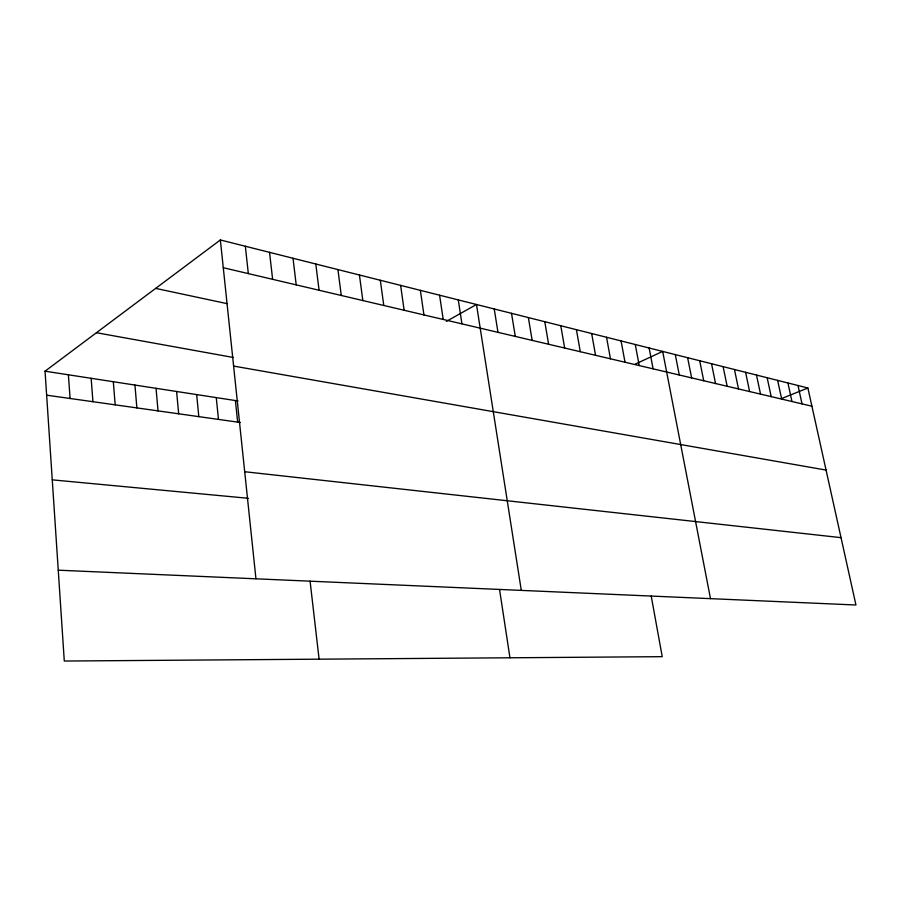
<?xml version="1.0" encoding="UTF-8"?>
<svg xmlns="http://www.w3.org/2000/svg" width="901" height="901" viewBox="0 0 901 901"><rect width="100%" height="100%" fill="white"/><g stroke="black" fill="none" stroke-linecap="round" stroke-linejoin="round"><path stroke-width="1.35" d="M651.22 596.102L662.235 656.671L64.286 661.041L45.05 371.189L220.362 239.959L807.882 388.004L855.95 604.999L58.261 570.187M446.344 321.409L476.494 304.493L521.285 590.346M635.228 364.128L662.674 351.413L710.484 598.624M781.516 398.602L807.882 388.004M52.258 479.85L248.304 498.298M244.7 471.73L841.027 537.649M46.638 395.179L240.33 422.49M45.05 371.189L238.067 400.968M233.607 366.076L826.059 470.074M96.441 332.717L233.438 357.494M155.659 288.388L226.996 303.626M223.279 267.71L811.914 406.205M797.993 385.504L802.025 403.873M787.924 382.97L791.956 401.508M777.642 380.38L781.685 399.087M767.168 377.744L771.2 396.62M756.491 375.053L760.523 394.109M745.589 372.304L749.621 391.541M734.461 369.5L738.493 388.928M723.109 366.639L727.141 386.259M711.531 363.722L715.552 383.533M699.705 360.738L703.715 380.74M687.621 357.697L691.63 377.902M675.288 354.589L679.286 374.996M649.125 348L653.101 368.836M635.261 344.509L639.226 365.569M621.071 340.927L625.012 362.225M606.542 337.267L610.461 358.812M591.653 333.516L595.561 355.298M576.415 329.676L580.3 351.705M560.782 325.734L564.657 348.034M544.778 321.702L548.608 344.25M528.358 317.569L532.164 340.387M511.509 313.323L515.293 336.411M494.232 308.964L497.971 332.345M458.282 299.909L461.954 323.864M499.548 589.479L509.955 657.786M439.587 295.201L443.213 319.461M420.373 290.359L423.943 314.922M400.618 285.38L404.144 310.271M380.312 280.256L383.781 305.473M359.431 274.996L362.833 300.551M337.931 269.579L341.265 295.472M315.8 264.004L319.067 290.246M293.016 258.26L296.204 284.874M310.09 581.19L319.1 659.183M269.534 252.348L272.631 279.321M245.331 246.243L248.338 273.611M220.362 239.959L255.94 578.735M235.398 400.551L237.661 422.118M216.274 397.6L218.47 419.415M196.677 394.582L198.817 416.645M176.596 391.485L178.668 413.796M156.031 388.308L158.035 410.89M134.947 385.054L136.873 407.905M113.323 381.72L115.182 404.842M91.147 378.296L92.927 401.711M68.397 374.793L70.087 398.49"/></g></svg>
